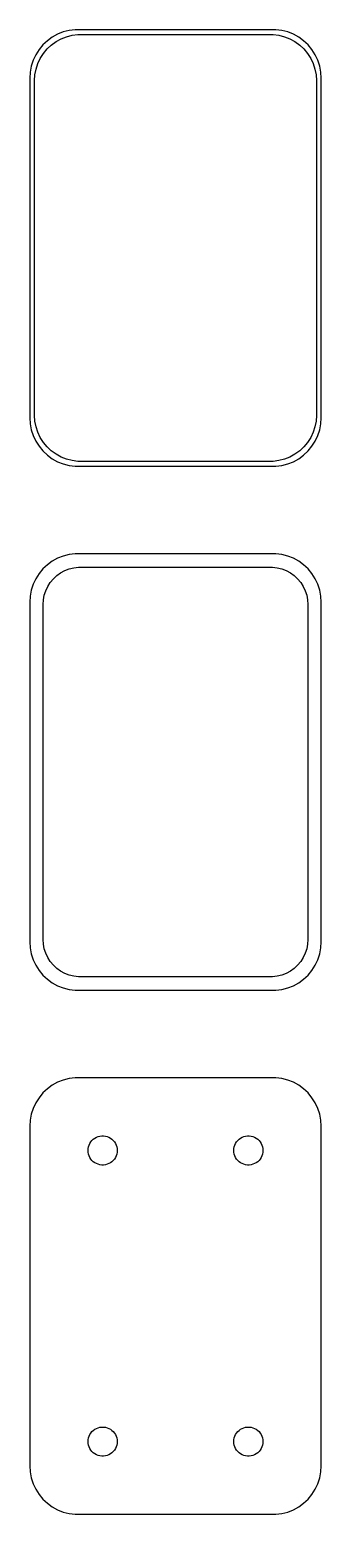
# Model space of a CAD drawing. Header units: metres. Extents: x -15 to 15, y 86 to 238.
import ezdxf

# ---------------------------------------------------------------- set-up
doc = ezdxf.new("R2010")
doc.units = ezdxf.units.M

msp = doc.modelspace()

# ---------------------------------------------------------------- linework, layer by layer
for p, q in [((-13.1871, 237.353), (-13.6448, 236.923)), ((-12.6791, 237.722), (-13.1871, 237.353)), ((-12.7778, 236.91), (-12.2952, 237.261)), ((-12.1289, 238.024), (-12.6791, 237.722)), ((-12.2952, 237.261), (-11.7724, 237.548)), ((-11.5451, 238.255), (-12.1289, 238.024)), ((-11.7724, 237.548), (-11.2178, 237.768)), ((-10.9369, 238.411), (-11.5451, 238.255)), ((-11.2178, 237.768), (-10.6401, 237.916)), ((-10.3139, 238.49), (-10.9369, 238.411)), ((-10.6401, 237.916), (-10.0482, 237.991)), ((10.3139, 238.49), (-10.3139, 238.49)), ((-10.0482, 237.991), (10.0482, 237.991)), ((10.0482, 237.991), (10.6401, 237.916)), ((10.9369, 238.411), (10.3139, 238.49)), ((10.6401, 237.916), (11.2178, 237.768)), ((11.5451, 238.255), (10.9369, 238.411)), ((11.2178, 237.768), (11.7724, 237.548)), ((12.1289, 238.024), (11.5451, 238.255)), ((11.7724, 237.548), (12.2952, 237.261)), ((12.6791, 237.722), (12.1289, 238.024)), ((12.2952, 237.261), (12.7778, 236.91)), ((13.1871, 237.353), (12.6791, 237.722)), ((13.6448, 236.923), (13.1871, 237.353)), ((-14.3815, 235.909), (-14.6489, 235.341)), ((-14.0451, 236.439), (-14.3815, 235.909)), ((-13.6448, 236.923), (-14.0451, 236.439)), ((-13.9124, 235.538), (-13.5928, 236.042)), ((-13.5928, 236.042), (-13.2126, 236.502)), ((-13.2126, 236.502), (-12.7778, 236.91)), ((12.7778, 236.91), (13.2126, 236.502)), ((13.2126, 236.502), (13.5928, 236.042)), ((13.5928, 236.042), (13.9124, 235.538)), ((14.0451, 236.439), (13.6448, 236.923)), ((14.3815, 235.909), (14.0451, 236.439)), ((14.6489, 235.341), (14.3815, 235.909)), ((-14.9606, 234.127), (-15, 233.5)), ((-14.8429, 234.743), (-14.9606, 234.127)), ((-14.6489, 235.341), (-14.8429, 234.743)), ((-14.4625, 233.845), (-14.3508, 234.431)), ((-14.3508, 234.431), (-14.1664, 234.999)), ((-14.1664, 234.999), (-13.9124, 235.538)), ((13.9124, 235.538), (14.1664, 234.999)), ((14.1664, 234.999), (14.3508, 234.431)), ((14.3508, 234.431), (14.4625, 233.845)), ((14.8429, 234.743), (14.6489, 235.341)), ((14.9606, 234.127), (14.8429, 234.743)), ((15, 233.5), (14.9606, 234.127)), ((-15, 233.5), (-15, 198.5)), ((-14.5, 233.25), (-14.4625, 233.845)), ((-14.5, 198.75), (-14.5, 233.25)), ((14.4625, 233.845), (14.5, 233.25)), ((14.5, 233.25), (14.5, 198.75)), ((15, 198.5), (15, 233.5)), ((-15, 198.5), (-14.9606, 197.873)), ((-14.9606, 197.873), (-14.8429, 197.257)), ((-14.4625, 198.155), (-14.5, 198.75)), ((-14.3508, 197.569), (-14.4625, 198.155)), ((-14.1664, 197.001), (-14.3508, 197.569)), ((14.3508, 197.569), (14.1664, 197.001)), ((14.4625, 198.155), (14.3508, 197.569)), ((14.5, 198.75), (14.4625, 198.155)), ((14.8429, 197.257), (14.9606, 197.873)), ((14.9606, 197.873), (15, 198.5)), ((-14.8429, 197.257), (-14.6489, 196.659)), ((-14.6489, 196.659), (-14.3815, 196.091)), ((-14.3815, 196.091), (-14.0451, 195.561)), ((-13.9124, 196.462), (-14.1664, 197.001)), ((-13.5928, 195.958), (-13.9124, 196.462)), ((-13.2126, 195.498), (-13.5928, 195.958)), ((13.5928, 195.958), (13.2126, 195.498)), ((13.9124, 196.462), (13.5928, 195.958)), ((14.1664, 197.001), (13.9124, 196.462)), ((14.0451, 195.561), (14.3815, 196.091)), ((14.3815, 196.091), (14.6489, 196.659)), ((14.6489, 196.659), (14.8429, 197.257)), ((-14.0451, 195.561), (-13.6448, 195.077)), ((-13.6448, 195.077), (-13.1871, 194.647)), ((-12.7778, 195.09), (-13.2126, 195.498)), ((-13.1871, 194.647), (-12.6791, 194.278)), ((-12.2952, 194.739), (-12.7778, 195.09)), ((-11.7724, 194.452), (-12.2952, 194.739)), ((-11.2178, 194.232), (-11.7724, 194.452)), ((11.7724, 194.452), (11.2178, 194.232)), ((12.2952, 194.739), (11.7724, 194.452)), ((12.7778, 195.09), (12.2952, 194.739)), ((12.6791, 194.278), (13.1871, 194.647)), ((13.2126, 195.498), (12.7778, 195.09)), ((13.1871, 194.647), (13.6448, 195.077)), ((13.6448, 195.077), (14.0451, 195.561)), ((-12.6791, 194.278), (-12.1289, 193.976)), ((-12.1289, 193.976), (-11.5451, 193.745)), ((-11.5451, 193.745), (-10.9369, 193.589)), ((-10.6401, 194.084), (-11.2178, 194.232)), ((-10.9369, 193.589), (-10.3139, 193.51)), ((-10.0482, 194.009), (-10.6401, 194.084)), ((-10.3139, 193.51), (10.3139, 193.51)), ((10.0482, 194.009), (-10.0482, 194.009)), ((10.6401, 194.084), (10.0482, 194.009)), ((10.3139, 193.51), (10.9369, 193.589)), ((11.2178, 194.232), (10.6401, 194.084)), ((10.9369, 193.589), (11.5451, 193.745)), ((11.5451, 193.745), (12.1289, 193.976)), ((12.1289, 193.976), (12.6791, 194.278)), ((-12.6791, 183.722), (-13.1871, 183.353)), ((-12.1289, 184.024), (-12.6791, 183.722)), ((-11.5451, 184.255), (-12.1289, 184.024)), ((-10.9369, 184.411), (-11.5451, 184.255)), ((-10.3139, 184.49), (-10.9369, 184.411)), ((10.3139, 184.49), (-10.3139, 184.49)), ((10.9369, 184.411), (10.3139, 184.49)), ((11.5451, 184.255), (10.9369, 184.411)), ((12.1289, 184.024), (11.5451, 184.255)), ((12.6791, 183.722), (12.1289, 184.024)), ((13.1871, 183.353), (12.6791, 183.722)), ((-14.0451, 182.439), (-14.3815, 181.909)), ((-13.6448, 182.923), (-14.0451, 182.439)), ((-13.1871, 183.353), (-13.6448, 182.923)), ((-12.5707, 181.899), (-12.2165, 182.231)), ((-12.2165, 182.231), (-11.8234, 182.517)), ((-11.8234, 182.517), (-11.3975, 182.751)), ((-11.3975, 182.751), (-10.9457, 182.93)), ((-10.9457, 182.93), (-10.4751, 183.051)), ((-10.4751, 183.051), (-9.99297, 183.112)), ((-9.99297, 183.112), (9.99297, 183.112)), ((9.99297, 183.112), (10.4751, 183.051)), ((10.4751, 183.051), (10.9457, 182.93)), ((10.9457, 182.93), (11.3975, 182.751)), ((11.3975, 182.751), (11.8234, 182.517)), ((11.8234, 182.517), (12.2165, 182.231)), ((12.2165, 182.231), (12.5707, 181.899)), ((13.6448, 182.923), (13.1871, 183.353)), ((14.0451, 182.439), (13.6448, 182.923)), ((14.3815, 181.909), (14.0451, 182.439)), ((-14.8429, 180.743), (-14.9606, 180.127)), ((-14.6489, 181.341), (-14.8429, 180.743)), ((-14.3815, 181.909), (-14.6489, 181.341)), ((-13.4979, 180.212), (-13.3477, 180.674)), ((-13.3477, 180.674), (-13.1408, 181.114)), ((-13.1408, 181.114), (-12.8805, 181.524)), ((-12.8805, 181.524), (-12.5707, 181.899)), ((12.5707, 181.899), (12.8805, 181.524)), ((12.8805, 181.524), (13.1408, 181.114)), ((13.1408, 181.114), (13.3477, 180.674)), ((13.3477, 180.674), (13.4979, 180.212)), ((14.6489, 181.341), (14.3815, 181.909)), ((14.8429, 180.743), (14.6489, 181.341)), ((14.9606, 180.127), (14.8429, 180.743)), ((-14.9606, 180.127), (-15, 179.5)), ((-15, 179.5), (-15, 144.5)), ((-13.6195, 179.25), (-13.589, 179.735)), ((-13.6195, 144.75), (-13.6195, 179.25)), ((-13.589, 179.735), (-13.4979, 180.212)), ((13.4979, 180.212), (13.589, 179.735)), ((13.589, 179.735), (13.6195, 179.25)), ((13.6195, 179.25), (13.6195, 144.75)), ((15, 179.5), (14.9606, 180.127)), ((15, 144.5), (15, 179.5)), ((-15, 144.5), (-14.9606, 143.873)), ((-14.9606, 143.873), (-14.8429, 143.257)), ((-13.589, 144.265), (-13.6195, 144.75)), ((-13.4979, 143.788), (-13.589, 144.265)), ((13.589, 144.265), (13.4979, 143.788)), ((13.6195, 144.75), (13.589, 144.265)), ((14.8429, 143.257), (14.9606, 143.873)), ((14.9606, 143.873), (15, 144.5)), ((-14.8429, 143.257), (-14.6489, 142.659)), ((-14.6489, 142.659), (-14.3815, 142.091)), ((-13.3477, 143.326), (-13.4979, 143.788)), ((-13.1408, 142.886), (-13.3477, 143.326)), ((-12.8805, 142.476), (-13.1408, 142.886)), ((-12.5707, 142.101), (-12.8805, 142.476)), ((12.8805, 142.476), (12.5707, 142.101)), ((13.1408, 142.886), (12.8805, 142.476)), ((13.3477, 143.326), (13.1408, 142.886)), ((13.4979, 143.788), (13.3477, 143.326)), ((14.3815, 142.091), (14.6489, 142.659)), ((14.6489, 142.659), (14.8429, 143.257)), ((-14.3815, 142.091), (-14.0451, 141.561)), ((-14.0451, 141.561), (-13.6448, 141.077)), ((-13.6448, 141.077), (-13.1871, 140.647)), ((-12.2165, 141.769), (-12.5707, 142.101)), ((-11.8234, 141.483), (-12.2165, 141.769)), ((-11.3975, 141.249), (-11.8234, 141.483)), ((-10.9457, 141.07), (-11.3975, 141.249)), ((-10.4751, 140.949), (-10.9457, 141.07)), ((-9.99297, 140.888), (-10.4751, 140.949)), ((9.99297, 140.888), (-9.99297, 140.888)), ((10.4751, 140.949), (9.99297, 140.888)), ((10.9457, 141.07), (10.4751, 140.949)), ((11.3975, 141.249), (10.9457, 141.07)), ((11.8234, 141.483), (11.3975, 141.249)), ((12.2165, 141.769), (11.8234, 141.483)), ((12.5707, 142.101), (12.2165, 141.769)), ((13.1871, 140.647), (13.6448, 141.077)), ((13.6448, 141.077), (14.0451, 141.561)), ((14.0451, 141.561), (14.3815, 142.091)), ((-13.1871, 140.647), (-12.6791, 140.278)), ((-12.6791, 140.278), (-12.1289, 139.976)), ((-12.1289, 139.976), (-11.5451, 139.745)), ((-11.5451, 139.745), (-10.9369, 139.589)), ((-10.9369, 139.589), (-10.3139, 139.51)), ((-10.3139, 139.51), (10.3139, 139.51)), ((10.3139, 139.51), (10.9369, 139.589)), ((10.9369, 139.589), (11.5451, 139.745)), ((11.5451, 139.745), (12.1289, 139.976)), ((12.1289, 139.976), (12.6791, 140.278)), ((12.6791, 140.278), (13.1871, 140.647)), ((-11.5451, 130.255), (-12.1289, 130.024)), ((-10.9369, 130.411), (-11.5451, 130.255)), ((-10.3139, 130.49), (-10.9369, 130.411)), ((10.3139, 130.49), (-10.3139, 130.49)), ((10.9369, 130.411), (10.3139, 130.49)), ((11.5451, 130.255), (10.9369, 130.411)), ((12.1289, 130.024), (11.5451, 130.255)), ((-13.6448, 128.923), (-14.0451, 128.439)), ((-13.1871, 129.353), (-13.6448, 128.923)), ((-12.6791, 129.722), (-13.1871, 129.353)), ((-12.1289, 130.024), (-12.6791, 129.722)), ((12.6791, 129.722), (12.1289, 130.024)), ((13.1871, 129.353), (12.6791, 129.722)), ((13.6448, 128.923), (13.1871, 129.353)), ((14.0451, 128.439), (13.6448, 128.923)), ((-14.6489, 127.341), (-14.8429, 126.743)), ((-14.3815, 127.909), (-14.6489, 127.341)), ((-14.0451, 128.439), (-14.3815, 127.909)), ((14.3815, 127.909), (14.0451, 128.439)), ((14.6489, 127.341), (14.3815, 127.909)), ((14.8429, 126.743), (14.6489, 127.341)), ((-14.9606, 126.127), (-15, 125.5)), ((-15, 125.5), (-15, 90.5)), ((-14.8429, 126.743), (-14.9606, 126.127)), ((14.9606, 126.127), (14.8429, 126.743)), ((15, 125.5), (14.9606, 126.127)), ((15, 90.5), (15, 125.5)), ((-8.71352, 123.882), (-8.59344, 124.027)), ((-8.59344, 124.027), (-8.45613, 124.156)), ((-8.45613, 124.156), (-8.30373, 124.266)), ((-8.30373, 124.266), (-8.13866, 124.357)), ((-8.13866, 124.357), (-7.96352, 124.427)), ((-7.96352, 124.427), (-7.78107, 124.473)), ((-7.78107, 124.473), (-7.59418, 124.497)), ((-7.59418, 124.497), (-7.40581, 124.497)), ((-7.40581, 124.497), (-7.21892, 124.473)), ((-7.21892, 124.473), (-7.03647, 124.427)), ((-7.03647, 124.427), (-6.86133, 124.357)), ((-6.86133, 124.357), (-6.69626, 124.266)), ((-6.69626, 124.266), (-6.54385, 124.156)), ((-6.54385, 124.156), (-6.40654, 124.027)), ((-6.40654, 124.027), (-6.28647, 123.882)), ((6.28647, 123.882), (6.40654, 124.027)), ((6.40654, 124.027), (6.54385, 124.156)), ((6.54385, 124.156), (6.69626, 124.266)), ((6.69626, 124.266), (6.86133, 124.357)), ((6.86133, 124.357), (7.03647, 124.427)), ((7.03647, 124.427), (7.21892, 124.473)), ((7.21892, 124.473), (7.40581, 124.497)), ((7.40581, 124.497), (7.59418, 124.497)), ((7.59418, 124.497), (7.78107, 124.473)), ((7.78107, 124.473), (7.96352, 124.427)), ((7.96352, 124.427), (8.13866, 124.357)), ((8.13866, 124.357), (8.30373, 124.266)), ((8.30373, 124.266), (8.45613, 124.156)), ((8.45613, 124.156), (8.59344, 124.027)), ((8.59344, 124.027), (8.71352, 123.882)), ((-9, 123), (-8.98816, 123.188)), ((-8.98816, 122.812), (-9, 123)), ((-8.98816, 123.188), (-8.95287, 123.373)), ((-8.95287, 122.627), (-8.98816, 122.812)), ((-8.95287, 123.373), (-8.89465, 123.552)), ((-8.89465, 122.448), (-8.95287, 122.627)), ((-8.89465, 123.552), (-8.81445, 123.723)), ((-8.81445, 122.277), (-8.89465, 122.448)), ((-8.81445, 123.723), (-8.71352, 123.882)), ((-6.28647, 123.882), (-6.18553, 123.723)), ((-6.18553, 123.723), (-6.10533, 123.552)), ((-6.10533, 122.448), (-6.18553, 122.277)), ((-6.10533, 123.552), (-6.04712, 123.373)), ((-6.04712, 122.627), (-6.10533, 122.448)), ((-6.04712, 123.373), (-6.01183, 123.188)), ((-6.01183, 122.812), (-6.04712, 122.627)), ((-6.01183, 123.188), (-6, 123)), ((-6, 123), (-6.01183, 122.812)), ((6, 123), (6.01183, 123.188)), ((6.01183, 122.812), (6, 123)), ((6.01183, 123.188), (6.04712, 123.373)), ((6.04712, 122.627), (6.01183, 122.812)), ((6.04712, 123.373), (6.10533, 123.552)), ((6.10533, 122.448), (6.04712, 122.627)), ((6.10533, 123.552), (6.18553, 123.723)), ((6.18553, 122.277), (6.10533, 122.448)), ((6.18553, 123.723), (6.28647, 123.882)), ((8.71352, 123.882), (8.81445, 123.723)), ((8.81445, 123.723), (8.89465, 123.552)), ((8.89465, 122.448), (8.81445, 122.277)), ((8.89465, 123.552), (8.95287, 123.373)), ((8.95287, 122.627), (8.89465, 122.448)), ((8.95287, 123.373), (8.98816, 123.188)), ((8.98816, 122.812), (8.95287, 122.627)), ((8.98816, 123.188), (9, 123)), ((9, 123), (8.98816, 122.812)), ((-8.71352, 122.118), (-8.81445, 122.277)), ((-8.59344, 121.973), (-8.71352, 122.118)), ((-8.45613, 121.844), (-8.59344, 121.973)), ((-8.30373, 121.734), (-8.45613, 121.844)), ((-8.13866, 121.643), (-8.30373, 121.734)), ((-7.96352, 121.573), (-8.13866, 121.643)), ((-7.78107, 121.527), (-7.96352, 121.573)), ((-7.59418, 121.503), (-7.78107, 121.527)), ((-7.40581, 121.503), (-7.59418, 121.503)), ((-7.21892, 121.527), (-7.40581, 121.503)), ((-7.03647, 121.573), (-7.21892, 121.527)), ((-6.86133, 121.643), (-7.03647, 121.573)), ((-6.69626, 121.734), (-6.86133, 121.643)), ((-6.54385, 121.844), (-6.69626, 121.734)), ((-6.40654, 121.973), (-6.54385, 121.844)), ((-6.28647, 122.118), (-6.40654, 121.973)), ((-6.18553, 122.277), (-6.28647, 122.118)), ((6.28647, 122.118), (6.18553, 122.277)), ((6.40654, 121.973), (6.28647, 122.118)), ((6.54385, 121.844), (6.40654, 121.973)), ((6.69626, 121.734), (6.54385, 121.844)), ((6.86133, 121.643), (6.69626, 121.734)), ((7.03647, 121.573), (6.86133, 121.643)), ((7.21892, 121.527), (7.03647, 121.573)), ((7.40581, 121.503), (7.21892, 121.527)), ((7.59418, 121.503), (7.40581, 121.503)), ((7.78107, 121.527), (7.59418, 121.503)), ((7.96352, 121.573), (7.78107, 121.527)), ((8.13866, 121.643), (7.96352, 121.573)), ((8.30373, 121.734), (8.13866, 121.643)), ((8.45613, 121.844), (8.30373, 121.734)), ((8.59344, 121.973), (8.45613, 121.844)), ((8.71352, 122.118), (8.59344, 121.973)), ((8.81445, 122.277), (8.71352, 122.118)), ((-8.98816, 93.188), (-8.95287, 93.373)), ((-8.95287, 93.373), (-8.89465, 93.5522)), ((-8.89465, 93.5522), (-8.81445, 93.7226)), ((-8.81445, 93.7226), (-8.71352, 93.8817)), ((-8.71352, 93.8817), (-8.59344, 94.0268)), ((-8.59344, 94.0268), (-8.45613, 94.1558)), ((-8.45613, 94.1558), (-8.30373, 94.2665)), ((-8.30373, 94.2665), (-8.13866, 94.3573)), ((-8.13866, 94.3573), (-7.96352, 94.4266)), ((-7.96352, 94.4266), (-7.78107, 94.4734)), ((-7.78107, 94.4734), (-7.59418, 94.4971)), ((-7.59418, 94.4971), (-7.40581, 94.4971)), ((-7.40581, 94.4971), (-7.21892, 94.4734)), ((-7.21892, 94.4734), (-7.03647, 94.4266)), ((-7.03647, 94.4266), (-6.86133, 94.3573)), ((-6.86133, 94.3573), (-6.69626, 94.2665)), ((-6.69626, 94.2665), (-6.54385, 94.1558)), ((-6.54385, 94.1558), (-6.40654, 94.0268)), ((-6.40654, 94.0268), (-6.28647, 93.8817)), ((-6.28647, 93.8817), (-6.18553, 93.7226)), ((-6.18553, 93.7226), (-6.10533, 93.5522)), ((-6.10533, 93.5522), (-6.04712, 93.373)), ((-6.04712, 93.373), (-6.01183, 93.188)), ((6.01183, 93.188), (6.04712, 93.373)), ((6.04712, 93.373), (6.10533, 93.5522)), ((6.10533, 93.5522), (6.18553, 93.7226)), ((6.18553, 93.7226), (6.28647, 93.8817)), ((6.28647, 93.8817), (6.40654, 94.0268)), ((6.40654, 94.0268), (6.54385, 94.1558)), ((6.54385, 94.1558), (6.69626, 94.2665)), ((6.69626, 94.2665), (6.86133, 94.3573)), ((6.86133, 94.3573), (7.03647, 94.4266)), ((7.03647, 94.4266), (7.21892, 94.4734)), ((7.21892, 94.4734), (7.40581, 94.4971)), ((7.40581, 94.4971), (7.59418, 94.4971)), ((7.59418, 94.4971), (7.78107, 94.4734)), ((7.78107, 94.4734), (7.96352, 94.4266)), ((7.96352, 94.4266), (8.13866, 94.3573)), ((8.13866, 94.3573), (8.30373, 94.2665)), ((8.30373, 94.2665), (8.45613, 94.1558)), ((8.45613, 94.1558), (8.59344, 94.0268)), ((8.59344, 94.0268), (8.71352, 93.8817)), ((8.71352, 93.8817), (8.81445, 93.7226)), ((8.81445, 93.7226), (8.89465, 93.5522)), ((8.89465, 93.5522), (8.95287, 93.373)), ((8.95287, 93.373), (8.98816, 93.188)), ((-9, 93), (-8.98816, 93.188)), ((-8.98816, 92.812), (-9, 93)), ((-8.95287, 92.627), (-8.98816, 92.812)), ((-8.89465, 92.4478), (-8.95287, 92.627)), ((-8.81445, 92.2774), (-8.89465, 92.4478)), ((-8.71352, 92.1183), (-8.81445, 92.2774)), ((-8.59344, 91.9732), (-8.71352, 92.1183)), ((-8.45613, 91.8442), (-8.59344, 91.9732)), ((-8.30373, 91.7335), (-8.45613, 91.8442)), ((-6.54385, 91.8442), (-6.69626, 91.7335)), ((-6.40654, 91.9732), (-6.54385, 91.8442)), ((-6.28647, 92.1183), (-6.40654, 91.9732)), ((-6.18553, 92.2774), (-6.28647, 92.1183)), ((-6.10533, 92.4478), (-6.18553, 92.2774)), ((-6.04712, 92.627), (-6.10533, 92.4478)), ((-6.01183, 92.812), (-6.04712, 92.627)), ((-6.01183, 93.188), (-6, 93)), ((-6, 93), (-6.01183, 92.812)), ((6, 93), (6.01183, 93.188)), ((6.01183, 92.812), (6, 93)), ((6.04712, 92.627), (6.01183, 92.812)), ((6.10533, 92.4478), (6.04712, 92.627)), ((6.18553, 92.2774), (6.10533, 92.4478)), ((6.28647, 92.1183), (6.18553, 92.2774)), ((6.40654, 91.9732), (6.28647, 92.1183)), ((6.54385, 91.8442), (6.40654, 91.9732)), ((6.69626, 91.7335), (6.54385, 91.8442)), ((8.45613, 91.8442), (8.30373, 91.7335)), ((8.59344, 91.9732), (8.45613, 91.8442)), ((8.71352, 92.1183), (8.59344, 91.9732)), ((8.81445, 92.2774), (8.71352, 92.1183)), ((8.89465, 92.4478), (8.81445, 92.2774)), ((8.95287, 92.627), (8.89465, 92.4478)), ((8.98816, 92.812), (8.95287, 92.627)), ((8.98816, 93.188), (9, 93)), ((9, 93), (8.98816, 92.812)), ((-15, 90.5), (-14.9606, 89.8733)), ((-8.13866, 91.6428), (-8.30373, 91.7335)), ((-7.96352, 91.5734), (-8.13866, 91.6428)), ((-7.78107, 91.5266), (-7.96352, 91.5734)), ((-7.59418, 91.503), (-7.78107, 91.5266)), ((-7.40581, 91.503), (-7.59418, 91.503)), ((-7.21892, 91.5266), (-7.40581, 91.503)), ((-7.03647, 91.5734), (-7.21892, 91.5266)), ((-6.86133, 91.6428), (-7.03647, 91.5734)), ((-6.69626, 91.7335), (-6.86133, 91.6428)), ((6.86133, 91.6428), (6.69626, 91.7335)), ((7.03647, 91.5734), (6.86133, 91.6428)), ((7.21892, 91.5266), (7.03647, 91.5734)), ((7.40581, 91.503), (7.21892, 91.5266)), ((7.59418, 91.503), (7.40581, 91.503)), ((7.78107, 91.5266), (7.59418, 91.503)), ((7.96352, 91.5734), (7.78107, 91.5266)), ((8.13866, 91.6428), (7.96352, 91.5734)), ((8.30373, 91.7335), (8.13866, 91.6428)), ((14.9606, 89.8733), (15, 90.5)), ((-14.9606, 89.8733), (-14.8429, 89.2566)), ((-14.8429, 89.2566), (-14.6489, 88.6594)), ((14.6489, 88.6594), (14.8429, 89.2566)), ((14.8429, 89.2566), (14.9606, 89.8733)), ((-14.6489, 88.6594), (-14.3815, 88.0912)), ((-14.3815, 88.0912), (-14.0451, 87.5611)), ((-14.0451, 87.5611), (-13.6448, 87.0773)), ((13.6448, 87.0773), (14.0451, 87.5611)), ((14.0451, 87.5611), (14.3815, 88.0912)), ((14.3815, 88.0912), (14.6489, 88.6594)), ((-13.6448, 87.0773), (-13.1871, 86.6474)), ((-13.1871, 86.6474), (-12.6791, 86.2784)), ((-12.6791, 86.2784), (-12.1289, 85.9759)), ((-12.1289, 85.9759), (-11.5451, 85.7447)), ((-11.5451, 85.7447), (-10.9369, 85.5886)), ((10.9369, 85.5886), (11.5451, 85.7447)), ((11.5451, 85.7447), (12.1289, 85.9759)), ((12.1289, 85.9759), (12.6791, 86.2784)), ((12.6791, 86.2784), (13.1871, 86.6474)), ((13.1871, 86.6474), (13.6448, 87.0773)), ((-10.9369, 85.5886), (-10.3139, 85.5099)), ((-10.3139, 85.5099), (10.3139, 85.5099)), ((10.3139, 85.5099), (10.9369, 85.5886))]:
    msp.add_line(p, q)

doc.saveas('drawing.dxf')
